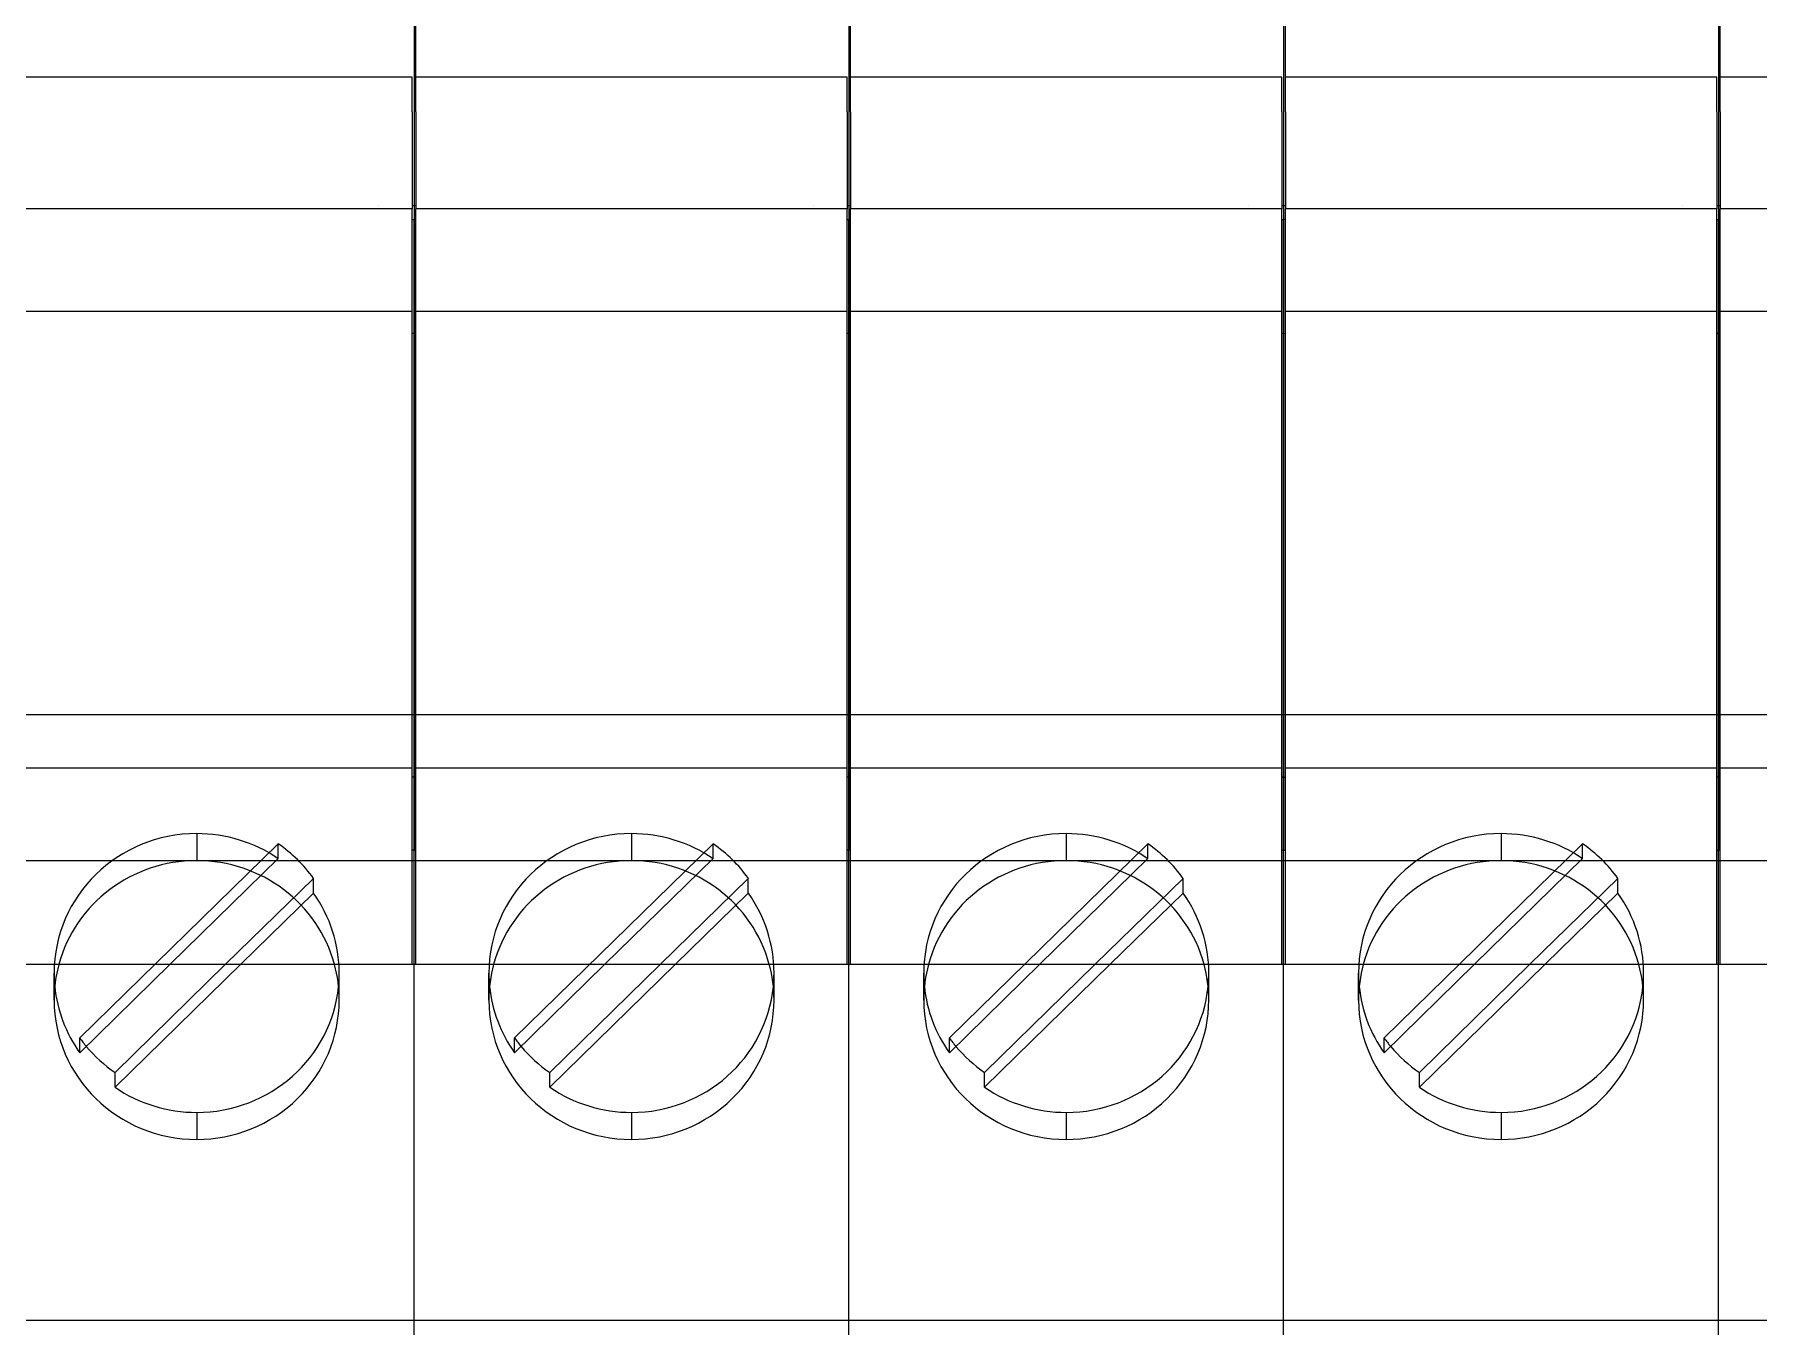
# Model space of a CAD drawing. Header units: millimetres. Extents: x 1359 to 3577, y 1336 to 3557.
# Drawn here: x 1857.64 to 1881.83, y 2530.59 to 2548.72 of the extents above; entities that cross this region are included whole.
import ezdxf

# ---------------------------------------------------------------- set-up
doc = ezdxf.new("R2010")
doc.units = ezdxf.units.MM
doc.layers.add('000-PI-Oprema', color=30, linetype='Continuous', lineweight=5)

msp = doc.modelspace()

# ---------------------------------------------------------------- linework, layer by layer
at = {"layer": '000-PI-Oprema', "color": 0, "linetype": 'ByBlock', "lineweight": 0}
for p, q in [((1862.99, 2548.121), (1862.965, 2574.322)), ((1862.99, 2548.121), (1862.965, 2574.322)), ((1869.09, 2548.121), (1869.065, 2574.322)), ((1869.09, 2548.121), (1869.065, 2574.322)), ((1875.19, 2548.121), (1875.165, 2574.322)), ((1875.19, 2548.121), (1875.165, 2574.322)), ((1881.29, 2548.121), (1881.265, 2574.322)), ((1881.29, 2548.121), (1881.265, 2574.322)), ((1862.965, 2572.622), (1862.965, 2546.322)), ((1862.965, 2572.622), (1862.965, 2546.322)), ((1869.065, 2572.622), (1869.065, 2546.322)), ((1869.065, 2572.622), (1869.065, 2546.322)), ((1875.165, 2572.622), (1875.165, 2546.322)), ((1875.165, 2572.622), (1875.165, 2546.322)), ((1881.265, 2572.622), (1881.265, 2546.322)), ((1881.265, 2572.622), (1881.265, 2546.322)), ((1862.94, 2548.121), (1856.89, 2548.121)), ((1862.94, 2547.634), (1862.94, 2548.121)), ((1862.94, 2547.634), (1862.94, 2548.121)), ((1862.99, 2547.634), (1862.99, 2548.121)), ((1869.04, 2548.121), (1862.99, 2548.121)), ((1862.99, 2547.634), (1862.99, 2548.121)), ((1869.04, 2547.634), (1869.04, 2548.121)), ((1869.04, 2547.634), (1869.04, 2548.121)), ((1869.09, 2547.634), (1869.09, 2548.121)), ((1875.14, 2548.121), (1869.09, 2548.121)), ((1869.09, 2547.634), (1869.09, 2548.121)), ((1875.14, 2547.634), (1875.14, 2548.121)), ((1875.14, 2547.634), (1875.14, 2548.121)), ((1875.19, 2547.634), (1875.19, 2548.121)), ((1881.24, 2548.121), (1875.19, 2548.121)), ((1875.19, 2547.634), (1875.19, 2548.121)), ((1881.24, 2547.634), (1881.24, 2548.121)), ((1881.24, 2547.634), (1881.24, 2548.121)), ((1881.29, 2547.634), (1881.29, 2548.121)), ((1887.34, 2548.121), (1881.29, 2548.121)), ((1881.29, 2547.634), (1881.29, 2548.121)), ((1862.94, 2547.634), (1862.94, 2546.272)), ((1862.94, 2547.634), (1862.94, 2546.272)), ((1862.99, 2547.634), (1862.99, 2546.272)), ((1862.99, 2547.634), (1862.99, 2546.272)), ((1869.04, 2547.634), (1869.04, 2546.272)), ((1869.04, 2547.634), (1869.04, 2546.272)), ((1869.09, 2547.634), (1869.09, 2546.272)), ((1869.09, 2547.634), (1869.09, 2546.272)), ((1875.14, 2547.634), (1875.14, 2546.272)), ((1875.14, 2547.634), (1875.14, 2546.272)), ((1875.19, 2547.634), (1875.19, 2546.272)), ((1875.19, 2547.634), (1875.19, 2546.272)), ((1881.24, 2547.634), (1881.24, 2546.272)), ((1881.24, 2547.634), (1881.24, 2546.272)), ((1881.29, 2547.634), (1881.29, 2546.272)), ((1881.29, 2547.634), (1881.29, 2546.272)), ((1862.94, 2546.272), (1856.89, 2546.272)), ((1862.465, 2546.322), (1862.465, 2546.322)), ((1862.465, 2546.322), (1862.465, 2546.322)), ((1862.94, 2546.322), (1862.965, 2546.322)), ((1862.94, 2546.322), (1862.965, 2546.322)), ((1862.94, 2544.566), (1862.94, 2546.272)), ((1862.94, 2546.272), (1862.94, 2546.272)), ((1862.94, 2544.566), (1862.94, 2546.272)), ((1862.94, 2546.272), (1862.94, 2546.272)), ((1862.965, 2546.322), (1862.965, 2546.322)), ((1862.965, 2546.322), (1862.965, 2546.122)), ((1862.965, 2546.322), (1862.965, 2546.322)), ((1862.965, 2546.322), (1862.965, 2546.122)), ((1862.965, 2546.322), (1862.99, 2546.322)), ((1862.965, 2546.322), (1862.965, 2546.122)), ((1862.965, 2546.322), (1862.965, 2546.322)), ((1862.965, 2546.322), (1862.99, 2546.322)), ((1862.965, 2546.322), (1862.965, 2546.122)), ((1862.965, 2546.322), (1862.965, 2546.322)), ((1862.99, 2544.566), (1862.99, 2546.272)), ((1869.04, 2546.272), (1862.99, 2546.272)), ((1862.99, 2546.272), (1862.99, 2546.272)), ((1862.99, 2544.566), (1862.99, 2546.272)), ((1862.99, 2546.272), (1862.99, 2546.272)), ((1868.565, 2546.322), (1868.565, 2546.322)), ((1868.565, 2546.322), (1868.565, 2546.322)), ((1869.04, 2546.322), (1869.065, 2546.322)), ((1869.04, 2546.322), (1869.065, 2546.322)), ((1869.04, 2544.566), (1869.04, 2546.272)), ((1869.04, 2546.272), (1869.04, 2546.272)), ((1869.04, 2544.566), (1869.04, 2546.272)), ((1869.04, 2546.272), (1869.04, 2546.272)), ((1869.065, 2546.322), (1869.065, 2546.322)), ((1869.065, 2546.322), (1869.065, 2546.122)), ((1869.065, 2546.322), (1869.065, 2546.322)), ((1869.065, 2546.322), (1869.065, 2546.122)), ((1869.065, 2546.322), (1869.09, 2546.322)), ((1869.065, 2546.322), (1869.065, 2546.122)), ((1869.065, 2546.322), (1869.065, 2546.322)), ((1869.065, 2546.322), (1869.09, 2546.322)), ((1869.065, 2546.322), (1869.065, 2546.122)), ((1869.065, 2546.322), (1869.065, 2546.322)), ((1869.09, 2544.566), (1869.09, 2546.272)), ((1875.14, 2546.272), (1869.09, 2546.272)), ((1869.09, 2546.272), (1869.09, 2546.272)), ((1869.09, 2544.566), (1869.09, 2546.272)), ((1869.09, 2546.272), (1869.09, 2546.272)), ((1874.665, 2546.322), (1874.665, 2546.322)), ((1874.665, 2546.322), (1874.665, 2546.322)), ((1875.14, 2546.322), (1875.165, 2546.322)), ((1875.14, 2546.322), (1875.165, 2546.322)), ((1875.14, 2544.566), (1875.14, 2546.272)), ((1875.14, 2546.272), (1875.14, 2546.272)), ((1875.14, 2544.566), (1875.14, 2546.272)), ((1875.14, 2546.272), (1875.14, 2546.272)), ((1875.165, 2546.322), (1875.165, 2546.322)), ((1875.165, 2546.322), (1875.165, 2546.122)), ((1875.165, 2546.322), (1875.165, 2546.322)), ((1875.165, 2546.322), (1875.165, 2546.122)), ((1875.165, 2546.322), (1875.19, 2546.322)), ((1875.165, 2546.322), (1875.165, 2546.122)), ((1875.165, 2546.322), (1875.165, 2546.322)), ((1875.165, 2546.322), (1875.19, 2546.322)), ((1875.165, 2546.322), (1875.165, 2546.122)), ((1875.165, 2546.322), (1875.165, 2546.322)), ((1875.19, 2544.566), (1875.19, 2546.272)), ((1881.24, 2546.272), (1875.19, 2546.272)), ((1875.19, 2546.272), (1875.19, 2546.272)), ((1875.19, 2544.566), (1875.19, 2546.272)), ((1875.19, 2546.272), (1875.19, 2546.272)), ((1880.765, 2546.322), (1880.765, 2546.322)), ((1880.765, 2546.322), (1880.765, 2546.322)), ((1881.24, 2546.322), (1881.265, 2546.322)), ((1881.24, 2546.322), (1881.265, 2546.322)), ((1881.24, 2544.566), (1881.24, 2546.272)), ((1881.24, 2546.272), (1881.24, 2546.272)), ((1881.24, 2544.566), (1881.24, 2546.272)), ((1881.24, 2546.272), (1881.24, 2546.272)), ((1881.265, 2546.322), (1881.265, 2546.322)), ((1881.265, 2546.322), (1881.265, 2546.122)), ((1881.265, 2546.322), (1881.265, 2546.322)), ((1881.265, 2546.322), (1881.265, 2546.122)), ((1881.265, 2546.322), (1881.29, 2546.322)), ((1881.265, 2546.322), (1881.265, 2546.122)), ((1881.265, 2546.322), (1881.265, 2546.322)), ((1881.265, 2546.322), (1881.29, 2546.322)), ((1881.265, 2546.322), (1881.265, 2546.122)), ((1881.265, 2546.322), (1881.265, 2546.322)), ((1881.29, 2544.566), (1881.29, 2546.272)), ((1887.34, 2546.272), (1881.29, 2546.272)), ((1881.29, 2546.272), (1881.29, 2546.272)), ((1881.29, 2544.566), (1881.29, 2546.272)), ((1881.29, 2546.272), (1881.29, 2546.272)), ((1862.94, 2546.122), (1862.965, 2546.122)), ((1862.94, 2546.122), (1862.965, 2546.122)), ((1862.965, 2546.122), (1862.965, 2544.522)), ((1862.965, 2546.122), (1862.965, 2544.522)), ((1862.99, 2546.122), (1862.965, 2546.122)), ((1862.965, 2544.522), (1862.965, 2546.122)), ((1862.99, 2546.122), (1862.965, 2546.122)), ((1862.965, 2544.522), (1862.965, 2546.122)), ((1869.04, 2546.122), (1869.065, 2546.122)), ((1869.04, 2546.122), (1869.065, 2546.122)), ((1869.065, 2546.122), (1869.065, 2544.522)), ((1869.065, 2546.122), (1869.065, 2544.522)), ((1869.09, 2546.122), (1869.065, 2546.122)), ((1869.065, 2544.522), (1869.065, 2546.122)), ((1869.09, 2546.122), (1869.065, 2546.122)), ((1869.065, 2544.522), (1869.065, 2546.122)), ((1875.14, 2546.122), (1875.165, 2546.122)), ((1875.14, 2546.122), (1875.165, 2546.122)), ((1875.165, 2546.122), (1875.165, 2544.522)), ((1875.165, 2546.122), (1875.165, 2544.522)), ((1875.19, 2546.122), (1875.165, 2546.122)), ((1875.165, 2544.522), (1875.165, 2546.122)), ((1875.19, 2546.122), (1875.165, 2546.122)), ((1875.165, 2544.522), (1875.165, 2546.122)), ((1881.24, 2546.122), (1881.265, 2546.122)), ((1881.24, 2546.122), (1881.265, 2546.122)), ((1881.265, 2546.122), (1881.265, 2544.522)), ((1881.265, 2546.122), (1881.265, 2544.522)), ((1881.29, 2546.122), (1881.265, 2546.122)), ((1881.265, 2544.522), (1881.265, 2546.122)), ((1881.29, 2546.122), (1881.265, 2546.122)), ((1881.265, 2544.522), (1881.265, 2546.122)), ((1856.89, 2544.838), (1862.94, 2544.838)), ((1862.99, 2544.838), (1869.04, 2544.838)), ((1869.09, 2544.838), (1875.14, 2544.838)), ((1875.19, 2544.838), (1881.24, 2544.838)), ((1881.29, 2544.838), (1887.34, 2544.838)), ((1862.94, 2544.099), (1862.94, 2544.566)), ((1862.94, 2544.099), (1862.94, 2544.566)), ((1862.99, 2544.099), (1862.99, 2544.566)), ((1862.99, 2544.099), (1862.99, 2544.566)), ((1869.04, 2544.099), (1869.04, 2544.566)), ((1869.04, 2544.099), (1869.04, 2544.566)), ((1869.09, 2544.099), (1869.09, 2544.566)), ((1869.09, 2544.099), (1869.09, 2544.566)), ((1875.14, 2544.099), (1875.14, 2544.566)), ((1875.14, 2544.099), (1875.14, 2544.566)), ((1875.19, 2544.099), (1875.19, 2544.566)), ((1875.19, 2544.099), (1875.19, 2544.566)), ((1881.24, 2544.099), (1881.24, 2544.566)), ((1881.24, 2544.099), (1881.24, 2544.566)), ((1881.29, 2544.099), (1881.29, 2544.566)), ((1881.29, 2544.099), (1881.29, 2544.566)), ((1862.965, 2544.522), (1862.94, 2544.522)), ((1862.965, 2544.522), (1862.94, 2544.522)), ((1862.965, 2544.522), (1862.965, 2538.299)), ((1862.965, 2544.522), (1862.965, 2538.299)), ((1862.965, 2544.522), (1862.99, 2544.522)), ((1862.965, 2538.299), (1862.965, 2544.522)), ((1862.965, 2544.522), (1862.99, 2544.522)), ((1862.965, 2538.299), (1862.965, 2544.522)), ((1869.065, 2544.522), (1869.04, 2544.522)), ((1869.065, 2544.522), (1869.04, 2544.522)), ((1869.065, 2544.522), (1869.065, 2538.299)), ((1869.065, 2544.522), (1869.065, 2538.299)), ((1869.065, 2544.522), (1869.09, 2544.522)), ((1869.065, 2538.299), (1869.065, 2544.522)), ((1869.065, 2544.522), (1869.09, 2544.522)), ((1869.065, 2538.299), (1869.065, 2544.522)), ((1875.165, 2544.522), (1875.14, 2544.522)), ((1875.165, 2544.522), (1875.14, 2544.522)), ((1875.165, 2544.522), (1875.165, 2538.299)), ((1875.165, 2544.522), (1875.165, 2538.299)), ((1875.165, 2544.522), (1875.19, 2544.522)), ((1875.165, 2538.299), (1875.165, 2544.522)), ((1875.165, 2544.522), (1875.19, 2544.522)), ((1875.165, 2538.299), (1875.165, 2544.522)), ((1881.265, 2544.522), (1881.24, 2544.522)), ((1881.265, 2544.522), (1881.24, 2544.522)), ((1881.265, 2544.522), (1881.265, 2538.299)), ((1881.265, 2544.522), (1881.265, 2538.299)), ((1881.265, 2544.522), (1881.29, 2544.522)), ((1881.265, 2538.299), (1881.265, 2544.522)), ((1881.265, 2544.522), (1881.29, 2544.522)), ((1881.265, 2538.299), (1881.265, 2544.522)), ((1862.94, 2538.945), (1862.94, 2544.099)), ((1862.94, 2538.945), (1862.94, 2544.099)), ((1862.99, 2538.945), (1862.99, 2544.099)), ((1862.99, 2538.945), (1862.99, 2544.099)), ((1869.04, 2538.945), (1869.04, 2544.099)), ((1869.04, 2538.945), (1869.04, 2544.099)), ((1869.09, 2538.945), (1869.09, 2544.099)), ((1869.09, 2538.945), (1869.09, 2544.099)), ((1875.14, 2538.945), (1875.14, 2544.099)), ((1875.14, 2538.945), (1875.14, 2544.099)), ((1875.19, 2538.945), (1875.19, 2544.099)), ((1875.19, 2538.945), (1875.19, 2544.099)), ((1881.24, 2538.945), (1881.24, 2544.099)), ((1881.24, 2538.945), (1881.24, 2544.099)), ((1881.29, 2538.945), (1881.29, 2544.099)), ((1881.29, 2538.945), (1881.29, 2544.099)), ((1862.965, 2538.299), (1862.965, 2542.102)), ((1862.965, 2538.299), (1862.965, 2542.102)), ((1869.065, 2538.299), (1869.065, 2542.102)), ((1869.065, 2538.299), (1869.065, 2542.102)), ((1875.165, 2538.299), (1875.165, 2542.102)), ((1875.165, 2538.299), (1875.165, 2542.102)), ((1881.265, 2538.299), (1881.265, 2542.102)), ((1881.265, 2538.299), (1881.265, 2542.102)), ((1862.965, 2541.172), (1862.965, 2541.172)), ((1862.965, 2541.172), (1862.965, 2541.172)), ((1862.965, 2541.172), (1862.965, 2541.172)), ((1862.965, 2541.172), (1862.965, 2541.172)), ((1869.065, 2541.172), (1869.065, 2541.172)), ((1869.065, 2541.172), (1869.065, 2541.172)), ((1869.065, 2541.172), (1869.065, 2541.172)), ((1869.065, 2541.172), (1869.065, 2541.172)), ((1875.165, 2541.172), (1875.165, 2541.172)), ((1875.165, 2541.172), (1875.165, 2541.172)), ((1875.165, 2541.172), (1875.165, 2541.172)), ((1875.165, 2541.172), (1875.165, 2541.172)), ((1881.265, 2541.172), (1881.265, 2541.172)), ((1881.265, 2541.172), (1881.265, 2541.172)), ((1881.265, 2541.172), (1881.265, 2541.172)), ((1881.265, 2541.172), (1881.265, 2541.172)), ((1862.965, 2539.172), (1856.865, 2539.172)), ((1862.965, 2539.172), (1862.965, 2539.172)), ((1862.965, 2539.172), (1862.965, 2539.172)), ((1862.965, 2539.172), (1862.965, 2539.172)), ((1869.065, 2539.172), (1862.965, 2539.172)), ((1862.965, 2539.172), (1862.965, 2539.172)), ((1869.065, 2539.172), (1869.065, 2539.172)), ((1869.065, 2539.172), (1869.065, 2539.172)), ((1869.065, 2539.172), (1869.065, 2539.172)), ((1875.165, 2539.172), (1869.065, 2539.172)), ((1869.065, 2539.172), (1869.065, 2539.172)), ((1875.165, 2539.172), (1875.165, 2539.172)), ((1875.165, 2539.172), (1875.165, 2539.172)), ((1875.165, 2539.172), (1875.165, 2539.172)), ((1881.265, 2539.172), (1875.165, 2539.172)), ((1875.165, 2539.172), (1875.165, 2539.172)), ((1881.265, 2539.172), (1881.265, 2539.172)), ((1881.265, 2539.172), (1881.265, 2539.172)), ((1881.265, 2539.172), (1881.265, 2539.172)), ((1887.365, 2539.172), (1881.265, 2539.172)), ((1881.265, 2539.172), (1881.265, 2539.172)), ((1862.94, 2537.602), (1862.94, 2538.945)), ((1862.94, 2537.602), (1862.94, 2538.945)), ((1862.99, 2537.602), (1862.99, 2538.945)), ((1862.99, 2537.602), (1862.99, 2538.945)), ((1869.04, 2537.602), (1869.04, 2538.945)), ((1869.04, 2537.602), (1869.04, 2538.945)), ((1869.09, 2537.602), (1869.09, 2538.945)), ((1869.09, 2537.602), (1869.09, 2538.945)), ((1875.14, 2537.602), (1875.14, 2538.945)), ((1875.14, 2537.602), (1875.14, 2538.945)), ((1875.19, 2537.602), (1875.19, 2538.945)), ((1875.19, 2537.602), (1875.19, 2538.945)), ((1881.24, 2537.602), (1881.24, 2538.945)), ((1881.24, 2537.602), (1881.24, 2538.945)), ((1881.29, 2537.602), (1881.29, 2538.945)), ((1881.29, 2537.602), (1881.29, 2538.945)), ((1856.89, 2538.428), (1862.94, 2538.428)), ((1862.965, 2538.299), (1862.94, 2538.299)), ((1862.965, 2538.299), (1862.94, 2538.299)), ((1862.965, 2538.299), (1862.965, 2537.272)), ((1862.965, 2538.299), (1862.965, 2537.272)), ((1862.965, 2538.299), (1862.99, 2538.299)), ((1862.965, 2537.272), (1862.965, 2538.299)), ((1862.965, 2538.299), (1862.99, 2538.299)), ((1862.965, 2537.272), (1862.965, 2538.299)), ((1862.99, 2538.428), (1869.04, 2538.428)), ((1869.065, 2538.299), (1869.04, 2538.299)), ((1869.065, 2538.299), (1869.04, 2538.299)), ((1869.065, 2538.299), (1869.065, 2537.272)), ((1869.065, 2538.299), (1869.065, 2537.272)), ((1869.065, 2538.299), (1869.09, 2538.299)), ((1869.065, 2537.272), (1869.065, 2538.299)), ((1869.065, 2538.299), (1869.09, 2538.299)), ((1869.065, 2537.272), (1869.065, 2538.299)), ((1869.09, 2538.428), (1875.14, 2538.428)), ((1875.165, 2538.299), (1875.14, 2538.299)), ((1875.165, 2538.299), (1875.14, 2538.299)), ((1875.165, 2538.299), (1875.165, 2537.272)), ((1875.165, 2538.299), (1875.165, 2537.272)), ((1875.165, 2538.299), (1875.19, 2538.299)), ((1875.165, 2537.272), (1875.165, 2538.299)), ((1875.165, 2538.299), (1875.19, 2538.299)), ((1875.165, 2537.272), (1875.165, 2538.299)), ((1875.19, 2538.428), (1881.24, 2538.428)), ((1881.265, 2538.299), (1881.24, 2538.299)), ((1881.265, 2538.299), (1881.24, 2538.299)), ((1881.265, 2538.299), (1881.265, 2537.272)), ((1881.265, 2538.299), (1881.265, 2537.272)), ((1881.265, 2538.299), (1881.29, 2538.299)), ((1881.265, 2537.272), (1881.265, 2538.299)), ((1881.265, 2538.299), (1881.29, 2538.299)), ((1881.265, 2537.272), (1881.265, 2538.299)), ((1881.29, 2538.428), (1887.34, 2538.428)), ((1862.94, 2535.672), (1862.94, 2537.602)), ((1862.94, 2535.672), (1862.94, 2537.602)), ((1862.99, 2535.672), (1862.99, 2537.602)), ((1862.99, 2535.672), (1862.99, 2537.602)), ((1869.04, 2535.672), (1869.04, 2537.602)), ((1869.04, 2535.672), (1869.04, 2537.602)), ((1869.09, 2535.672), (1869.09, 2537.602)), ((1869.09, 2535.672), (1869.09, 2537.602)), ((1875.14, 2535.672), (1875.14, 2537.602)), ((1875.14, 2535.672), (1875.14, 2537.602)), ((1875.19, 2535.672), (1875.19, 2537.602)), ((1875.19, 2535.672), (1875.19, 2537.602)), ((1881.24, 2535.672), (1881.24, 2537.602)), ((1881.24, 2535.672), (1881.24, 2537.602)), ((1881.29, 2535.672), (1881.29, 2537.602)), ((1881.29, 2535.672), (1881.29, 2537.602)), ((1858.275, 2534.639), (1861.059, 2537.362)), ((1859.915, 2537.507), (1859.915, 2537.127)), ((1861.059, 2537.155), (1861.059, 2537.362)), ((1864.375, 2534.639), (1867.159, 2537.362)), ((1866.015, 2537.507), (1866.015, 2537.127)), ((1867.159, 2537.155), (1867.159, 2537.362)), ((1870.475, 2534.639), (1873.259, 2537.362)), ((1872.115, 2537.507), (1872.115, 2537.127)), ((1873.259, 2537.155), (1873.259, 2537.362)), ((1876.575, 2534.639), (1879.359, 2537.362)), ((1878.215, 2537.507), (1878.215, 2537.127)), ((1879.359, 2537.155), (1879.359, 2537.362)), ((1856.865, 2537.127), (1859.915, 2537.127)), ((1861.059, 2537.155), (1859.543, 2535.672)), ((1859.915, 2537.127), (1862.965, 2537.127)), ((1862.965, 2537.272), (1862.94, 2537.272)), ((1862.965, 2537.272), (1862.94, 2537.272)), ((1862.965, 2535.672), (1862.965, 2537.272)), ((1862.965, 2535.672), (1862.965, 2537.272)), ((1862.965, 2537.272), (1862.99, 2537.272)), ((1862.965, 2535.672), (1862.965, 2537.272)), ((1862.965, 2537.272), (1862.99, 2537.272)), ((1862.965, 2535.672), (1862.965, 2537.272)), ((1862.965, 2535.672), (1862.965, 2537.127)), ((1862.965, 2535.672), (1862.965, 2537.127)), ((1862.965, 2537.127), (1866.015, 2537.127)), ((1867.159, 2537.155), (1865.643, 2535.672)), ((1866.015, 2537.127), (1869.065, 2537.127)), ((1869.065, 2537.272), (1869.04, 2537.272)), ((1869.065, 2537.272), (1869.04, 2537.272)), ((1869.065, 2535.672), (1869.065, 2537.272)), ((1869.065, 2535.672), (1869.065, 2537.272)), ((1869.065, 2537.272), (1869.09, 2537.272)), ((1869.065, 2535.672), (1869.065, 2537.272)), ((1869.065, 2537.272), (1869.09, 2537.272)), ((1869.065, 2535.672), (1869.065, 2537.272)), ((1869.065, 2535.672), (1869.065, 2537.127)), ((1869.065, 2535.672), (1869.065, 2537.127)), ((1869.065, 2537.127), (1872.115, 2537.127)), ((1873.259, 2537.155), (1871.743, 2535.672)), ((1872.115, 2537.127), (1875.165, 2537.127)), ((1875.165, 2537.272), (1875.14, 2537.272)), ((1875.165, 2537.272), (1875.14, 2537.272)), ((1875.165, 2535.672), (1875.165, 2537.272)), ((1875.165, 2535.672), (1875.165, 2537.272)), ((1875.165, 2537.272), (1875.19, 2537.272)), ((1875.165, 2535.672), (1875.165, 2537.272)), ((1875.165, 2537.272), (1875.19, 2537.272)), ((1875.165, 2535.672), (1875.165, 2537.272)), ((1875.165, 2535.672), (1875.165, 2537.127)), ((1875.165, 2535.672), (1875.165, 2537.127)), ((1875.165, 2537.127), (1878.215, 2537.127)), ((1879.359, 2537.155), (1877.843, 2535.672)), ((1878.215, 2537.127), (1881.265, 2537.127)), ((1881.265, 2537.272), (1881.24, 2537.272)), ((1881.265, 2537.272), (1881.24, 2537.272)), ((1881.265, 2535.672), (1881.265, 2537.272)), ((1881.265, 2535.672), (1881.265, 2537.272)), ((1881.265, 2537.272), (1881.29, 2537.272)), ((1881.265, 2535.672), (1881.265, 2537.272)), ((1881.265, 2537.272), (1881.29, 2537.272)), ((1881.265, 2535.672), (1881.265, 2537.272)), ((1881.265, 2535.672), (1881.265, 2537.127)), ((1881.265, 2535.672), (1881.265, 2537.127)), ((1881.265, 2537.127), (1884.315, 2537.127)), ((1861.554, 2536.878), (1860.321, 2535.672)), ((1861.554, 2536.67), (1861.554, 2536.878)), ((1867.654, 2536.878), (1866.421, 2535.672)), ((1867.654, 2536.67), (1867.654, 2536.878)), ((1873.754, 2536.878), (1872.521, 2535.672)), ((1873.754, 2536.67), (1873.754, 2536.878)), ((1879.854, 2536.878), (1878.621, 2535.672)), ((1879.854, 2536.67), (1879.854, 2536.878)), ((1860.533, 2535.672), (1861.554, 2536.67)), ((1866.633, 2535.672), (1867.654, 2536.67)), ((1872.733, 2535.672), (1873.754, 2536.67)), ((1878.833, 2535.672), (1879.854, 2536.67)), ((1856.89, 2535.672), (1862.94, 2535.672)), ((1859.543, 2535.672), (1858.275, 2534.431)), ((1858.77, 2533.946), (1860.533, 2535.672)), ((1860.321, 2535.672), (1858.77, 2534.154)), ((1862.94, 2535.772), (1862.94, 2535.772)), ((1862.94, 2535.772), (1862.94, 2535.772)), ((1862.94, 2535.672), (1862.965, 2535.672)), ((1862.94, 2535.672), (1862.94, 2535.672)), ((1862.94, 2535.672), (1862.965, 2535.672)), ((1862.94, 2535.672), (1862.94, 2535.672)), ((1862.965, 2535.672), (1862.965, 2535.672)), ((1862.965, 2530.672), (1862.965, 2535.672)), ((1862.965, 2535.672), (1862.965, 2535.672)), ((1862.965, 2530.672), (1862.965, 2535.672)), ((1862.965, 2535.672), (1862.99, 2535.672)), ((1862.965, 2535.672), (1862.965, 2535.672)), ((1862.965, 2530.672), (1862.965, 2535.672)), ((1862.965, 2535.672), (1862.99, 2535.672)), ((1862.965, 2535.672), (1862.965, 2535.672)), ((1862.965, 2530.672), (1862.965, 2535.672)), ((1862.99, 2535.772), (1862.99, 2535.772)), ((1862.99, 2535.772), (1862.99, 2535.772)), ((1862.99, 2535.672), (1869.04, 2535.672)), ((1862.99, 2535.672), (1862.99, 2535.672)), ((1862.99, 2535.672), (1862.99, 2535.672)), ((1865.643, 2535.672), (1864.375, 2534.431)), ((1864.87, 2533.946), (1866.633, 2535.672)), ((1866.421, 2535.672), (1864.87, 2534.154)), ((1869.04, 2535.772), (1869.04, 2535.772)), ((1869.04, 2535.772), (1869.04, 2535.772)), ((1869.04, 2535.672), (1869.065, 2535.672)), ((1869.04, 2535.672), (1869.04, 2535.672)), ((1869.04, 2535.672), (1869.065, 2535.672)), ((1869.04, 2535.672), (1869.04, 2535.672)), ((1869.065, 2535.672), (1869.065, 2535.672)), ((1869.065, 2530.672), (1869.065, 2535.672)), ((1869.065, 2535.672), (1869.065, 2535.672)), ((1869.065, 2530.672), (1869.065, 2535.672)), ((1869.065, 2535.672), (1869.09, 2535.672)), ((1869.065, 2535.672), (1869.065, 2535.672)), ((1869.065, 2530.672), (1869.065, 2535.672)), ((1869.065, 2535.672), (1869.09, 2535.672)), ((1869.065, 2535.672), (1869.065, 2535.672)), ((1869.065, 2530.672), (1869.065, 2535.672)), ((1869.09, 2535.772), (1869.09, 2535.772)), ((1869.09, 2535.772), (1869.09, 2535.772)), ((1869.09, 2535.672), (1875.14, 2535.672)), ((1869.09, 2535.672), (1869.09, 2535.672)), ((1869.09, 2535.672), (1869.09, 2535.672)), ((1871.743, 2535.672), (1870.475, 2534.431)), ((1870.97, 2533.946), (1872.733, 2535.672)), ((1872.521, 2535.672), (1870.97, 2534.154)), ((1875.14, 2535.772), (1875.14, 2535.772)), ((1875.14, 2535.772), (1875.14, 2535.772)), ((1875.14, 2535.672), (1875.165, 2535.672)), ((1875.14, 2535.672), (1875.14, 2535.672)), ((1875.14, 2535.672), (1875.165, 2535.672)), ((1875.14, 2535.672), (1875.14, 2535.672)), ((1875.165, 2535.672), (1875.165, 2535.672)), ((1875.165, 2530.672), (1875.165, 2535.672)), ((1875.165, 2535.672), (1875.165, 2535.672)), ((1875.165, 2530.672), (1875.165, 2535.672)), ((1875.165, 2535.672), (1875.19, 2535.672)), ((1875.165, 2535.672), (1875.165, 2535.672)), ((1875.165, 2530.672), (1875.165, 2535.672)), ((1875.165, 2535.672), (1875.19, 2535.672)), ((1875.165, 2535.672), (1875.165, 2535.672)), ((1875.165, 2530.672), (1875.165, 2535.672)), ((1875.19, 2535.772), (1875.19, 2535.772)), ((1875.19, 2535.772), (1875.19, 2535.772)), ((1875.19, 2535.672), (1881.24, 2535.672)), ((1875.19, 2535.672), (1875.19, 2535.672)), ((1875.19, 2535.672), (1875.19, 2535.672)), ((1877.843, 2535.672), (1876.575, 2534.431)), ((1877.07, 2533.946), (1878.833, 2535.672)), ((1878.621, 2535.672), (1877.07, 2534.154)), ((1881.24, 2535.772), (1881.24, 2535.772)), ((1881.24, 2535.772), (1881.24, 2535.772)), ((1881.24, 2535.672), (1881.265, 2535.672)), ((1881.24, 2535.672), (1881.24, 2535.672)), ((1881.24, 2535.672), (1881.265, 2535.672)), ((1881.24, 2535.672), (1881.24, 2535.672)), ((1881.265, 2535.672), (1881.265, 2535.672)), ((1881.265, 2530.672), (1881.265, 2535.672)), ((1881.265, 2535.672), (1881.265, 2535.672)), ((1881.265, 2530.672), (1881.265, 2535.672)), ((1881.265, 2535.672), (1881.29, 2535.672)), ((1881.265, 2535.672), (1881.265, 2535.672)), ((1881.265, 2530.672), (1881.265, 2535.672)), ((1881.265, 2535.672), (1881.29, 2535.672)), ((1881.265, 2535.672), (1881.265, 2535.672)), ((1881.265, 2530.672), (1881.265, 2535.672)), ((1881.29, 2535.772), (1881.29, 2535.772)), ((1881.29, 2535.772), (1881.29, 2535.772)), ((1881.29, 2535.672), (1887.34, 2535.672)), ((1881.29, 2535.672), (1881.29, 2535.672)), ((1881.29, 2535.672), (1881.29, 2535.672)), ((1857.915, 2535.171), (1857.915, 2535.55)), ((1861.915, 2535.171), (1861.915, 2535.55)), ((1864.015, 2535.171), (1864.015, 2535.55)), ((1868.015, 2535.171), (1868.015, 2535.55)), ((1870.115, 2535.171), (1870.115, 2535.55)), ((1874.115, 2535.171), (1874.115, 2535.55)), ((1876.215, 2535.171), (1876.215, 2535.55)), ((1880.215, 2535.171), (1880.215, 2535.55)), ((1862.965, 2530.672), (1862.965, 2535.105)), ((1862.965, 2530.672), (1862.965, 2535.105)), ((1869.065, 2530.672), (1869.065, 2535.105)), ((1869.065, 2530.672), (1869.065, 2535.105)), ((1875.165, 2530.672), (1875.165, 2535.105)), ((1875.165, 2530.672), (1875.165, 2535.105)), ((1881.265, 2530.672), (1881.265, 2535.105)), ((1881.265, 2530.672), (1881.265, 2535.105)), ((1858.275, 2534.431), (1858.275, 2534.639)), ((1864.375, 2534.431), (1864.375, 2534.639)), ((1870.475, 2534.431), (1870.475, 2534.639)), ((1876.575, 2534.431), (1876.575, 2534.639)), ((1858.77, 2533.946), (1858.77, 2534.154)), ((1864.87, 2533.946), (1864.87, 2534.154)), ((1870.97, 2533.946), (1870.97, 2534.154)), ((1877.07, 2533.946), (1877.07, 2534.154)), ((1859.915, 2533.594), (1859.915, 2533.215)), ((1866.015, 2533.594), (1866.015, 2533.215)), ((1872.115, 2533.594), (1872.115, 2533.215)), ((1878.215, 2533.594), (1878.215, 2533.215)), ((1862.965, 2530.672), (1862.965, 2532.687)), ((1862.965, 2530.672), (1862.965, 2532.687)), ((1869.065, 2530.672), (1869.065, 2532.687)), ((1869.065, 2530.672), (1869.065, 2532.687)), ((1875.165, 2530.672), (1875.165, 2532.687)), ((1875.165, 2530.672), (1875.165, 2532.687)), ((1881.265, 2530.672), (1881.265, 2532.687)), ((1881.265, 2530.672), (1881.265, 2532.687)), ((1862.965, 2530.672), (1856.865, 2530.672)), ((1862.965, 2530.672), (1862.965, 2530.672)), ((1862.965, 2530.127), (1862.965, 2530.672)), ((1862.965, 2530.672), (1862.965, 2530.672)), ((1862.965, 2530.127), (1862.965, 2530.672)), ((1862.965, 2530.127), (1862.965, 2530.672)), ((1862.965, 2530.672), (1862.965, 2530.672)), ((1869.065, 2530.672), (1862.965, 2530.672)), ((1862.965, 2530.127), (1862.965, 2530.672)), ((1862.965, 2530.672), (1862.965, 2530.672)), ((1869.065, 2530.672), (1869.065, 2530.672)), ((1869.065, 2530.127), (1869.065, 2530.672)), ((1869.065, 2530.672), (1869.065, 2530.672)), ((1869.065, 2530.127), (1869.065, 2530.672)), ((1869.065, 2530.127), (1869.065, 2530.672)), ((1869.065, 2530.672), (1869.065, 2530.672)), ((1875.165, 2530.672), (1869.065, 2530.672)), ((1869.065, 2530.127), (1869.065, 2530.672)), ((1869.065, 2530.672), (1869.065, 2530.672)), ((1875.165, 2530.672), (1875.165, 2530.672)), ((1875.165, 2530.127), (1875.165, 2530.672)), ((1875.165, 2530.672), (1875.165, 2530.672)), ((1875.165, 2530.127), (1875.165, 2530.672)), ((1875.165, 2530.127), (1875.165, 2530.672)), ((1875.165, 2530.672), (1875.165, 2530.672)), ((1881.265, 2530.672), (1875.165, 2530.672)), ((1875.165, 2530.127), (1875.165, 2530.672)), ((1875.165, 2530.672), (1875.165, 2530.672)), ((1881.265, 2530.672), (1881.265, 2530.672)), ((1881.265, 2530.127), (1881.265, 2530.672)), ((1881.265, 2530.672), (1881.265, 2530.672)), ((1881.265, 2530.127), (1881.265, 2530.672)), ((1881.265, 2530.127), (1881.265, 2530.672)), ((1881.265, 2530.672), (1881.265, 2530.672)), ((1887.365, 2530.672), (1881.265, 2530.672)), ((1881.265, 2530.127), (1881.265, 2530.672)), ((1881.265, 2530.672), (1881.265, 2530.672))]:
    msp.add_line(p, q, dxfattribs=at)
for centre, start_param, end_param in [((1859.915, 2535.55), -1.570796, 0), ((1859.915, 2535.55), -2.180289, -1.570796), ((1859.915, 2535.758), -2.5321, -2.180289), ((1866.015, 2535.55), -1.570796, 0), ((1866.015, 2535.55), -2.180289, -1.570796), ((1866.015, 2535.758), -2.5321, -2.180289), ((1872.115, 2535.55), -1.570796, 0), ((1872.115, 2535.55), -2.180289, -1.570796), ((1872.115, 2535.758), -2.5321, -2.180289), ((1878.215, 2535.55), -1.570796, 0), ((1878.215, 2535.55), -2.180289, -1.570796), ((1878.215, 2535.758), -2.5321, -2.180289), ((1859.915, 2535.171), -1.570796, -0.258728), ((1859.915, 2535.171), -2.882864, -1.570796), ((1866.015, 2535.171), -1.570796, -0.258728), ((1866.015, 2535.171), -2.882864, -1.570796), ((1872.115, 2535.171), -1.570796, -0.258728), ((1872.115, 2535.171), -2.882864, -1.570796), ((1878.215, 2535.171), -1.570796, -0.258728), ((1878.215, 2535.171), -2.882864, -1.570796), ((1859.915, 2535.55), -3.141593, -2.5321), ((1866.015, 2535.55), -3.141593, -2.5321), ((1872.115, 2535.55), -3.141593, -2.5321), ((1878.215, 2535.55), -3.141593, -2.5321), ((1859.915, 2535.171), -0.258728, 0), ((1859.915, 2535.171), -3.141593, -2.882864), ((1866.015, 2535.171), -0.258728, 0), ((1866.015, 2535.171), -3.141593, -2.882864), ((1872.115, 2535.171), -0.258728, 0), ((1872.115, 2535.171), -3.141593, -2.882864), ((1878.215, 2535.171), -0.258728, 0), ((1878.215, 2535.171), -3.141593, -2.882864), ((1859.915, 2535.55), 0, 0.097132), ((1859.915, 2535.55), 0.097132, 0.609492), ((1859.915, 2535.55), 1.570796, 3.044461), ((1859.915, 2535.55), 3.044461, 3.141593), ((1866.015, 2535.55), 0, 0.097132), ((1866.015, 2535.55), 0.097132, 0.609492), ((1866.015, 2535.55), 1.570796, 3.044461), ((1866.015, 2535.55), 3.044461, 3.141593), ((1872.115, 2535.55), 0, 0.097132), ((1872.115, 2535.55), 0.097132, 0.609492), ((1872.115, 2535.55), 1.570796, 3.044461), ((1872.115, 2535.55), 3.044461, 3.141593), ((1878.215, 2535.55), 0, 0.097132), ((1878.215, 2535.55), 0.097132, 0.609492), ((1878.215, 2535.55), 1.570796, 3.044461), ((1878.215, 2535.55), 3.044461, 3.141593), ((1859.915, 2535.171), 0, 1.570796), ((1859.915, 2535.171), 1.570796, 3.141593), ((1866.015, 2535.171), 0, 1.570796), ((1866.015, 2535.171), 1.570796, 3.141593), ((1872.115, 2535.171), 0, 1.570796), ((1872.115, 2535.171), 1.570796, 3.141593), ((1878.215, 2535.171), 0, 1.570796), ((1878.215, 2535.171), 1.570796, 3.141593), ((1859.915, 2535.758), 0.609492, 0.685382), ((1866.015, 2535.758), 0.609492, 0.685382), ((1872.115, 2535.758), 0.609492, 0.685382), ((1878.215, 2535.758), 0.609492, 0.685382), ((1859.915, 2535.758), 0.685382, 0.961304), ((1866.015, 2535.758), 0.685382, 0.961304), ((1872.115, 2535.758), 0.685382, 0.961304), ((1878.215, 2535.758), 0.685382, 0.961304), ((1859.915, 2535.55), 0.961304, 1.570796), ((1866.015, 2535.55), 0.961304, 1.570796), ((1872.115, 2535.55), 0.961304, 1.570796), ((1878.215, 2535.55), 0.961304, 1.570796)]:
    msp.add_ellipse(centre, major_axis=(-2, 0), ratio=0.978148, start_param=start_param, end_param=end_param, dxfattribs=at)

doc.saveas('drawing.dxf')
